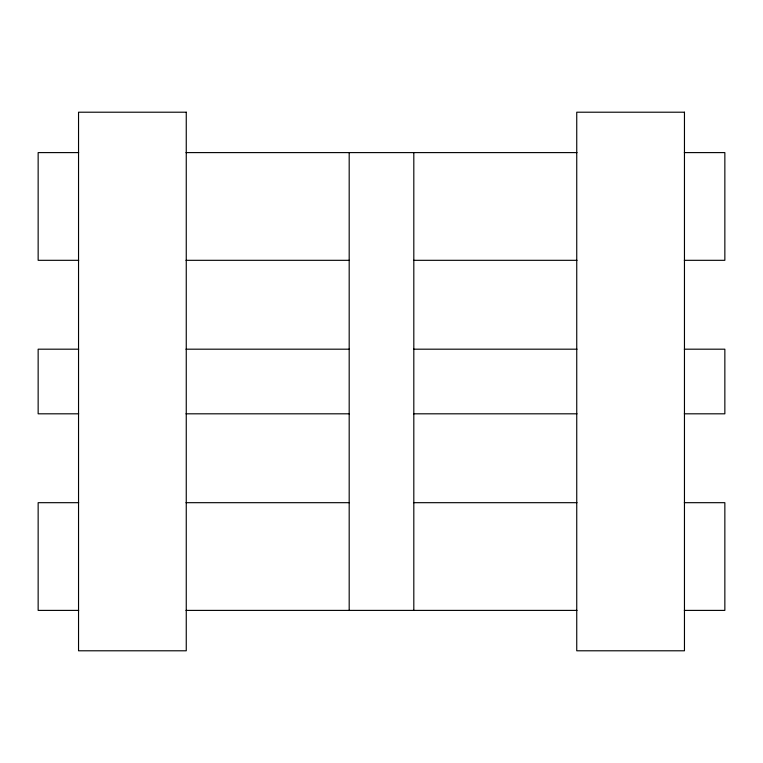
<?xml version="1.0" encoding="UTF-8"?>
<svg xmlns="http://www.w3.org/2000/svg" width="763" height="763" viewBox="0 0 763 763"><rect width="100%" height="100%" fill="white"/><g stroke="black" fill="none" stroke-linecap="round" stroke-linejoin="round"><path stroke-width="1.14" d="M78.684 152.6L38.15 152.6L38.15 260.317L78.684 260.317M185.981 152.6L577.019 152.6M684.316 152.6L724.85 152.6L724.85 260.317L684.316 260.317M185.981 260.317L349.311 260.317M413.689 260.317L577.019 260.317M78.684 349.187L38.15 349.187L38.15 413.813L78.684 413.813M185.981 349.187L349.311 349.187M413.689 349.187L577.019 349.187M684.316 349.187L724.85 349.187L724.85 413.813L684.316 413.813M185.981 413.813L349.311 413.813M413.689 413.813L577.019 413.813M78.684 502.683L38.15 502.683L38.15 610.4L78.684 610.4M185.981 502.683L349.311 502.683M413.689 502.683L577.019 502.683M684.316 502.683L724.85 502.683L724.85 610.4L684.316 610.4M185.981 610.4L577.019 610.4M413.813 152.6L413.813 610.4M349.187 152.6L349.187 610.4M186.258 112.209L78.541 112.209L78.541 650.791L186.258 650.791L186.258 112.209M684.459 112.209L576.742 112.209L576.742 650.791L684.459 650.791L684.459 112.209"/></g></svg>
